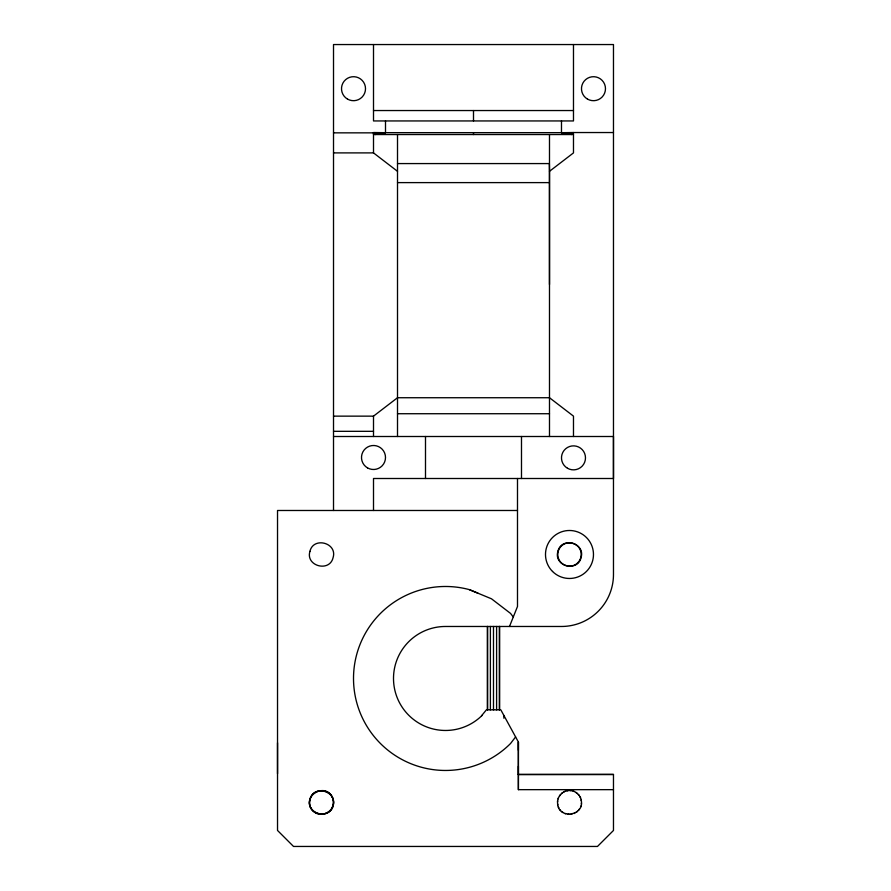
<?xml version="1.0" encoding="UTF-8"?>
<svg xmlns="http://www.w3.org/2000/svg" width="891" height="891" viewBox="0 0 891 891"><rect width="100%" height="100%" fill="white"/><g stroke="black" fill="none" stroke-linecap="round" stroke-linejoin="round"><path stroke-width="1.34" d="M490.384 709.849L490.384 626.473M493.491 709.849L493.491 626.473M496.599 709.849L496.599 626.473M613.476 789.66L518.395 789.66L518.395 742.047L500.82 709.849L486.397 709.849L481.496 715.829M517.493 510.487L277.524 510.487L277.524 830.457L293.518 846.45L597.482 846.45L613.476 830.457L613.476 774.457L518.373 774.491L518.395 742.047M549.491 134.541L549.491 284.519M557.844 804.985C556.095 798.414 561.285 791.319 567.968 790.551M557.588 803.972C559.025 820.043 585.276 815.454 581.121 799.929M503.872 718.224L503.883 715.473M571.499 132.692L571.487 134.541L573.481 132.536L613.476 132.536M573.481 134.541L573.381 132.659L373.619 132.659L373.507 134.541L573.481 134.541L573.481 152.896L549.491 171.317L549.491 436.501M557.599 800.842L557.588 801.878M581.378 804.072L581.378 803.025M558.145 798.826L558.412 797.824M580.821 806.088L580.553 807.09M509.496 626.473L517.493 606.481L517.493 478.5M559.47 796.008L559.994 795.117M579.495 808.894L578.972 809.796M518.373 774.491L613.476 774.457M515.599 736.935L510.543 743.517A91.985 91.985 0 0 1 356.645 702.275A91.985 91.985 0 0 1 469.312 589.619L477.921 593.172M561.475 793.636L562.221 792.912M577.491 811.267L576.755 812.002M333.512 416.142L373.507 416.142L397.509 397.731L549.491 397.731L573.481 416.142L573.481 436.501M564.036 791.865L564.939 791.353M574.94 813.038L574.038 813.561M566.954 790.818C573.526 789.07 580.62 794.26 581.389 800.931M572.011 814.096L571.008 814.352M570.062 790.562L571.098 790.562M568.915 814.352L567.879 814.341M561.486 120.942L561.486 132.703L573.481 132.536M561.486 132.703L573.448 132.659M373.507 110.54L573.481 110.54M333.512 132.848L373.507 132.848M333.512 152.896L373.507 152.896L397.509 171.317M397.509 163.576L549.357 163.576L549.491 171.317M397.509 182.61L549.357 182.61M397.509 413.725L549.491 413.725M333.512 431.322L373.507 431.322M333.512 436.501L613.476 436.501L613.476 478.5L373.507 478.5L373.507 510.487M373.507 152.896L373.507 132.536L385.502 132.703L385.502 120.942M373.552 132.659L385.502 132.703M573.113 791.119L574.116 791.386M565.852 813.795L564.849 813.528M469.312 589.619L491.498 598.808L510.543 613.42L513.283 616.995M575.931 792.444L576.822 792.968M563.045 812.469L562.143 811.946M578.304 794.449L579.027 795.184M560.673 810.465L559.938 809.719M373.619 132.659L375.512 134.541L375.234 132.681M580.074 797L580.587 797.902M558.902 807.903L558.379 807.001M518.395 742.259L518.395 750.255M518.395 774.257L518.395 766.249M277.524 742.793L277.524 773.7M573.481 44.55L573.481 120.942L373.507 120.942L373.507 44.55M521.491 436.501L521.491 478.5M518.395 774.457L518.395 789.66M473.5 110.54L473.5 120.942M473.5 132.703L473.5 134.541M425.497 436.501L425.497 478.5M397.509 134.541L397.509 436.501M373.507 416.142L373.507 436.501M333.512 510.487L333.512 44.55L613.476 44.55L613.476 574.483A51.99 51.99 0 0 1 561.486 626.473L445.5 626.473A51.99 51.99 0 0 0 397.464 698.366A51.99 51.99 0 0 0 482.265 715.239M487.5 626.473L487.5 709.849L487.5 626.473M499.495 626.473L499.495 709.849L499.495 626.473M309.923 799.35C305.502 818.695 337.589 818.985 333.1 799.35C327.264 780.193 299.421 796.276 313.031 810.944C321.161 819.408 336.375 810.61 333.1 799.35C330.305 787.956 312.719 787.956 309.923 799.35M309.923 551.384C305.368 566.119 329.681 572.635 333.1 557.588C337.656 542.853 313.354 536.337 309.923 551.384M557.9 551.384C553.344 566.119 577.646 572.635 581.077 557.588C585.632 542.853 561.319 536.337 557.9 551.384M310.346 798.603C304.577 812.804 328.512 821.012 332.688 806.31C338.457 792.099 314.523 783.891 310.346 798.603M561.497 563.079A11.728 11.728 0 0 0 580.921 557.109A11.728 11.728 0 0 0 566.041 543.276A11.728 11.728 0 0 0 561.497 563.079M552.52 571.454A24.001 24.001 0 0 0 592.66 560.695A24.001 24.001 0 0 0 563.279 531.303A24.001 24.001 0 0 0 552.52 571.454M567.489 468.254A11.995 11.995 0 0 0 585.487 457.863A11.995 11.995 0 0 0 567.489 447.471A11.995 11.995 0 0 0 567.489 468.254M367.504 467.886A11.995 11.995 0 0 0 385.502 457.495A11.995 11.995 0 0 0 367.504 447.104A11.995 11.995 0 0 0 367.504 467.886M587.481 99.09A11.995 11.995 0 0 0 605.479 88.699A11.995 11.995 0 0 0 587.481 78.308A11.995 11.995 0 0 0 587.481 99.09M347.512 99.09A11.995 11.995 0 0 0 365.51 88.699A11.995 11.995 0 0 0 347.512 78.308A11.995 11.995 0 0 0 347.512 99.09"/></g></svg>
